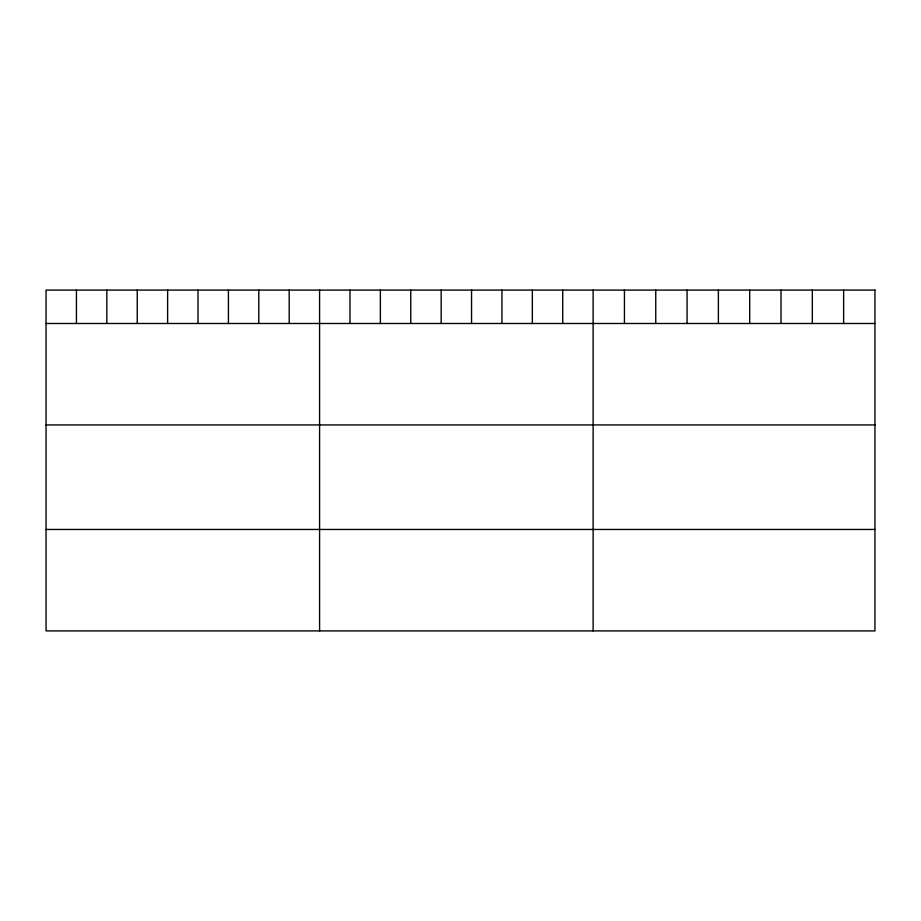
<?xml version="1.0" encoding="UTF-8"?>
<svg xmlns="http://www.w3.org/2000/svg" width="921" height="921" viewBox="0 0 921 921"><rect width="100%" height="100%" fill="white"/><g stroke="black" fill="none" stroke-linecap="round" stroke-linejoin="round"><path stroke-width="1.38" d="M46.05 323.49L874.95 323.49M46.05 424.938L874.95 424.938M46.05 529.46L874.95 529.46M843.636 290.092L843.636 323.49M812.322 290.092L812.322 323.49M781.008 290.092L781.008 323.49M749.694 290.092L749.694 323.49M718.38 290.092L718.38 323.49M687.066 290.092L687.066 323.49M655.752 290.092L655.752 323.49M624.438 290.092L624.438 323.49M593.124 290.092L593.124 630.908M562.731 290.092L562.731 323.49M532.338 290.092L532.338 323.49M501.945 290.092L501.945 323.49M471.552 290.092L471.552 323.49M441.159 290.092L441.159 323.49M410.766 290.092L410.766 323.49M380.373 290.092L380.373 323.49M349.98 290.092L349.98 323.49M319.587 290.092L319.587 630.908M289.194 290.092L289.194 323.49M258.801 290.092L258.801 323.49M228.408 290.092L228.408 323.49M198.015 290.092L198.015 323.49M167.622 290.092L167.622 323.49M137.229 290.092L137.229 323.49M106.836 290.092L106.836 323.49M76.443 290.092L76.443 323.49M874.95 290.092L46.05 290.092L46.05 630.908L874.95 630.908L874.95 290.092"/></g></svg>
